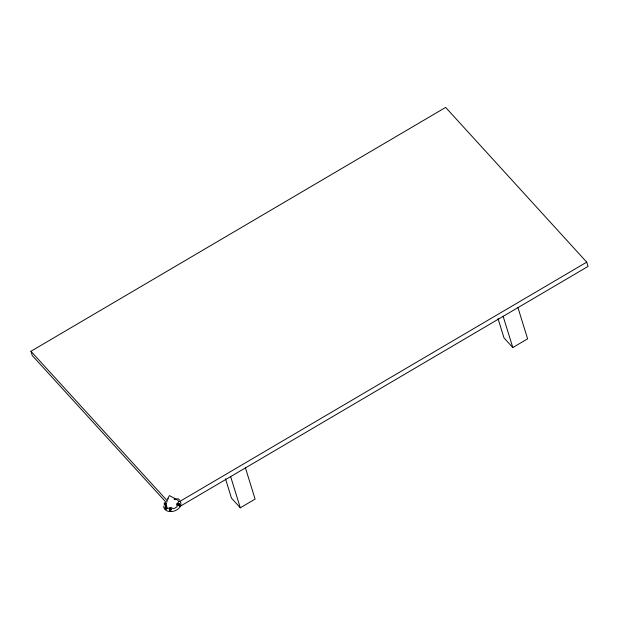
<?xml version="1.0" encoding="UTF-8"?>
<svg xmlns="http://www.w3.org/2000/svg" width="619" height="619" viewBox="0 0 619 619"><rect width="100%" height="100%" fill="white"/><g stroke="black" fill="none" stroke-linecap="round" stroke-linejoin="round"><path stroke-width="0.93" d="M166.805 501.583L166.774 501.823A2.329 1.648 -17.2 0 0 166.828 502.164M166.882 508.114L166.65 505.8M166.635 507.936A1.06 0.751 -17.2 0 1 165.149 507.913A1.06 0.751 -17.2 0 1 165.575 506.775L166.465 505.561M167.563 499.107L169.389 495.587L172.995 497.521M167.292 500.833L167.347 500.794A1.602 1.137 -17.2 0 0 167.022 501.127M165.552 501.738L32.273 355.554L30.95 351.275L445.649 107.404L586.727 262.147L588.05 266.418L180.013 506.381M179.525 501.607L586.727 262.147M225.486 478.781L231.475 498.14L240.296 507.812L255.105 499.1L245.403 467.763M498.001 318.522L503.99 337.873L512.811 347.545L527.62 338.841L517.917 307.504M167.625 499.2L168.36 498.798M175.804 499.502L176.43 499.494A1.602 1.137 -17.2 0 1 177.042 499.703L177.08 499.742A7.049 4.991 -17.2 0 1 178.481 501.289A1.602 1.137 -17.2 0 1 178.551 501.823L178.349 502.295A2.329 1.648 -17.2 0 1 177.545 503.046A2.112 1.501 -17.2 0 0 176.841 505.197A2.329 1.648 -17.2 0 1 177.15 505.994L177.034 506.474A1.602 1.137 -17.2 0 1 176.624 506.984A7.049 4.991 -17.2 0 1 174.202 508.408A1.602 1.137 -17.2 0 1 173.475 508.563L172.871 508.509A2.329 1.648 -17.2 0 1 172.02 508.037A2.112 1.501 -17.2 0 0 169.25 507.928A2.329 1.648 -17.2 0 1 168.12 508.315L167.494 508.323A1.602 1.137 -17.2 0 1 166.882 508.114M177.8 498.504L179.394 499.719M30.95 351.275L166.828 500.314M165.575 506.775L165.443 506.528A1.602 1.137 -17.2 0 1 165.374 505.994L165.575 505.522A2.329 1.648 -17.2 0 1 166.155 504.926M503.108 316.208L512.811 347.545M230.593 476.475L240.296 507.812M166.72 509.267A1.06 0.751 -17.2 0 1 165.374 508.671A1.06 0.751 -17.2 0 1 166.875 507.828M166.178 505.406A1.06 0.751 -17.2 0 1 165.018 505.53M164.646 504.787A1.06 0.751 -17.2 0 1 166.279 504.129M173.49 497.978A1.06 0.751 -17.2 0 1 174.187 499.293M174.279 499.123A1.06 0.751 -17.2 0 1 174.659 499.2M171.161 510.876A1.06 0.751 -17.2 0 1 169.745 510.822M169.629 510.257A1.06 0.751 -17.2 0 1 171.525 509.777M178.009 505.328A1.06 0.751 -17.2 0 1 179.464 504.617A1.06 0.751 -17.2 0 1 179.827 505.715M179.541 505.947A1.06 0.751 -17.2 0 1 179.177 506.102M179.734 500.74A8.813 6.244 -17.2 0 1 174.442 510.977A8.813 6.244 -17.2 0 1 163.718 506.094M164.236 504.09A8.813 6.244 -17.2 0 1 165.01 502.806M174.45 498.597A8.813 6.244 -17.2 0 1 176.879 499.007M175.487 499.564A2.329 1.648 -17.2 0 1 175.804 499.502M164.909 504.408A1.06 0.751 -17.2 0 0 166.302 503.363A1.06 0.751 -17.2 0 0 164.623 503.139A1.06 0.751 -17.2 0 0 164.909 504.408M169.9 509.878A1.06 0.751 -17.2 0 0 171.285 508.833A1.06 0.751 -17.2 0 0 169.614 508.609A1.06 0.751 -17.2 0 0 169.9 509.878M178.28 504.949A1.06 0.751 -17.2 0 0 179.665 503.912A1.06 0.751 -17.2 0 0 177.993 503.68A1.06 0.751 -17.2 0 0 178.28 504.949"/></g></svg>
